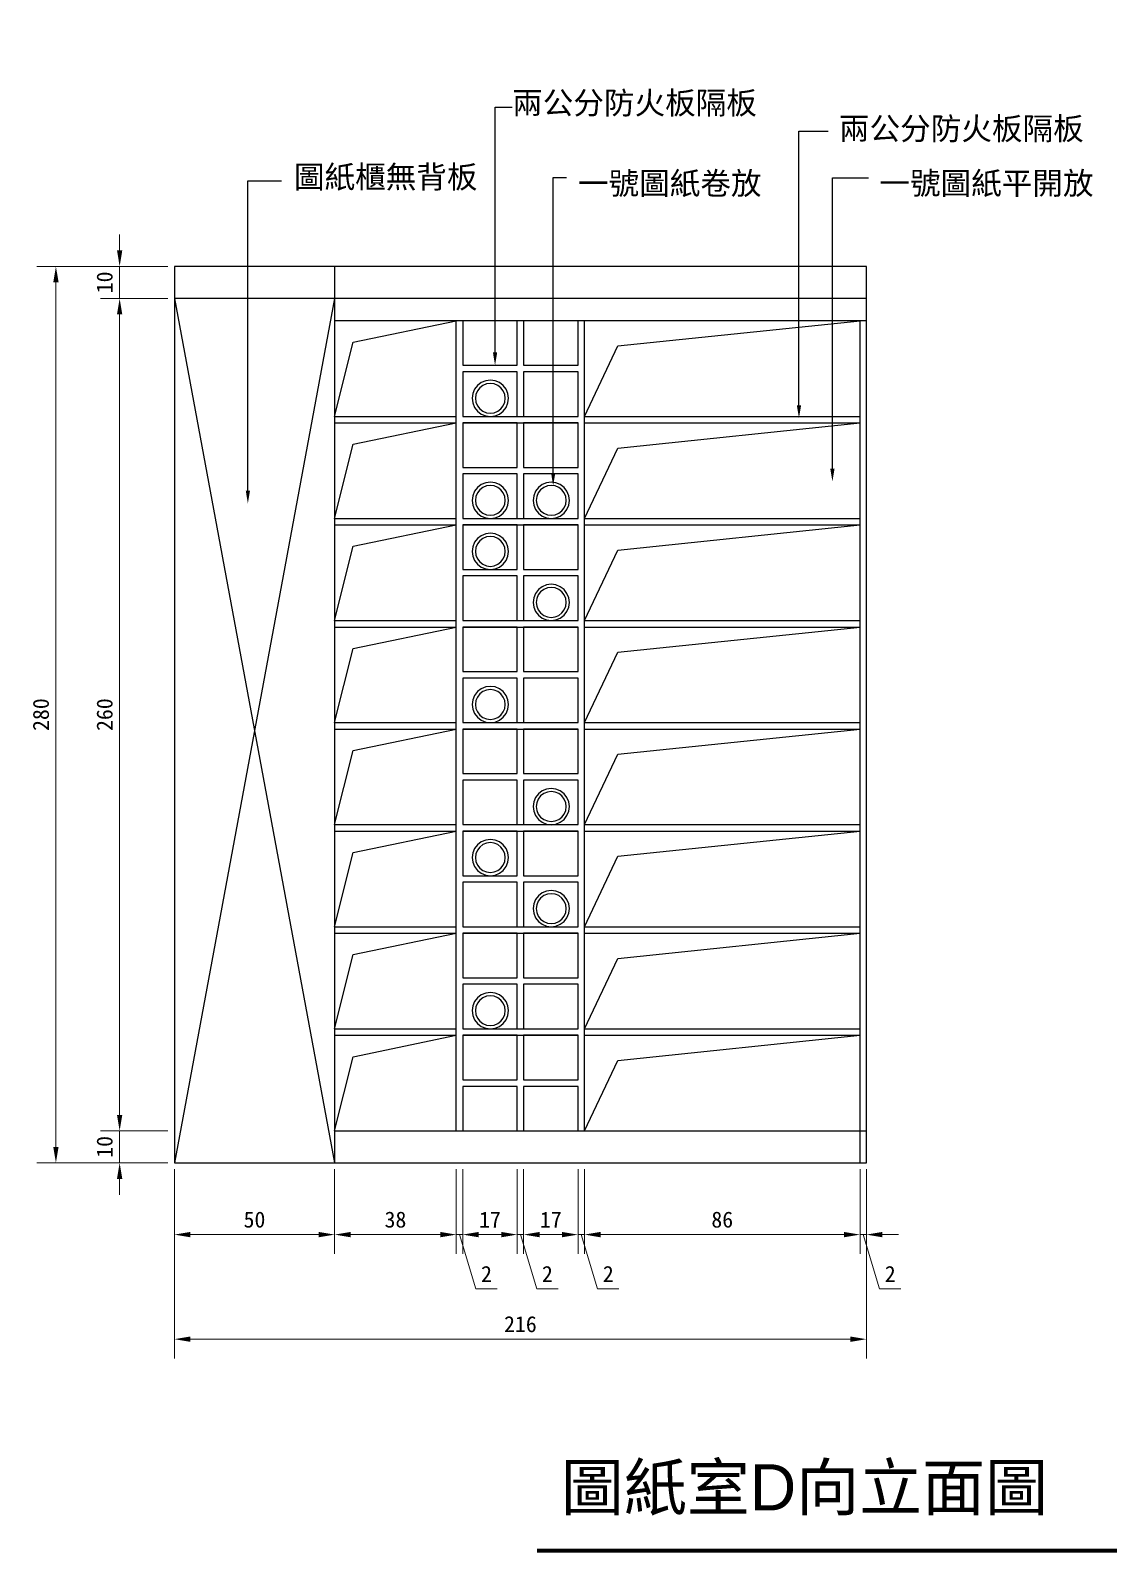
# Model space of a CAD drawing. Header units: centimetres. Extents: x 1966 to 8787, y 7398 to 12383.
# Drawn here: x 5749.2 to 6086.3, y 7496 to 7971.4 of the extents above; entities that cross this region are included whole.
import ezdxf
from ezdxf import colors
from ezdxf.entities.mleader import LeaderData, LeaderLine
from ezdxf.math import Vec2, Vec3

# ---------------------------------------------------------------- set-up
doc = ezdxf.new("R2010")
doc.units = ezdxf.units.CM
doc.header["$PDMODE"] = 35
doc.layers.add('8', color=8, linetype='Continuous')
doc.styles.get("Standard").update_dxf_attribs({"font": 'arial.ttf', "height": 10})
doc.styles.add('文2.5', font='kaiu.ttf', dxfattribs={"height": 2.5})
doc.styles.add('文3.5', font='', dxfattribs={"height": 3.5})
doc.styles.get('文3.5').set_extended_font_data('PMingLiU')
doc.dimstyles.new('DIM2.5', dxfattribs={"dimtxt": 2.5, "dimasz": 2.5, "dimexe": 3, "dimexo": 1, "dimgap": 1, "dimtad": 1, "dimdec": 1, "dimdsep": 46, "dimtxsty": '文2.5', "dimcen": 0, "dimadec": 0, "dimazin": 0, "dimtfac": 1, "dimtdec": 1, "dimtmove": 0, "dimatfit": 3, "dimfxl": 1, "dimlwd": 15, "dimlwe": 15, "dimarcsym": 0})

# ---------------------------------------------------------------- blocks, each defined once
blk = doc.blocks.new('*U265')
blk.add_lwpolyline([(-8.5, -6.95), (8.5, -6.95), (8.5, 6.95), (-8.5, 6.95)], close=True)
blk = doc.blocks.new('*U266')
at = {"color": 0, "linetype": 'ByBlock', "lineweight": -2, "transparency": 16777216}
for p in [(0, 239.1), (19, 239.1), (0, 223.16), (19, 223.16), (0, 207.22), (19, 207.22), (0, 191.28), (19, 191.28), (0, 175.34), (19, 175.34), (0, 159.4), (19, 159.4), (0, 143.46), (19, 143.46), (0, 127.52), (19, 127.52), (0, 111.58), (19, 111.58), (0, 95.64), (19, 95.64), (0, 79.7), (19, 79.7), (0, 63.76), (19, 63.76), (0, 47.82), (19, 47.82), (0, 31.88), (19, 31.88), (0, 15.94), (19, 15.94), (0, 0), (19, 0)]:
    blk.add_blockref('*U265', p, dxfattribs=at)
blk = doc.blocks.new('*D267')
at = {"color": 0, "linetype": 'Continuous', "lineweight": 15, "transparency": 16777216}
for p, q in [((5794.12, 7615.73), (5794.12, 7589.33)), ((5844.12, 7615.73), (5844.12, 7589.33)), ((5799.12, 7595.33), (5839.12, 7595.33))]:
    blk.add_line(p, q, dxfattribs=at)
at = {"color": 0, "transparency": 16777216}
for points in [[(5799.12, 7596.16), (5799.12, 7594.49), (5794.12, 7595.33)], [(5839.12, 7596.16), (5839.12, 7594.49), (5844.12, 7595.33)]]:
    blk.add_solid(points, dxfattribs=at)
at = {"layer": 'DEFPOINTS', "color": 0, "transparency": 16777216}
for p in [(5794.12, 7617.73), (5844.12, 7617.73), (5844.12, 7595.33)]:
    blk.add_point(p, dxfattribs=at)
at = {"color": 0, "transparency": 16777216, "insert": (5819.12, 7599.99), "char_height": 5, "attachment_point": 5, "style": '文2.5'}
blk.add_mtext('50', dxfattribs=at)
blk = doc.blocks.new('*D268')
at = {"color": 0, "linetype": 'Continuous', "lineweight": 15, "transparency": 16777216}
for p, q in [((5844.12, 7615.73), (5844.12, 7589.33)), ((5882.12, 7615.73), (5882.12, 7589.33)), ((5849.12, 7595.33), (5877.12, 7595.33))]:
    blk.add_line(p, q, dxfattribs=at)
at = {"color": 0, "transparency": 16777216}
for points in [[(5849.12, 7596.16), (5849.12, 7594.49), (5844.12, 7595.33)], [(5877.12, 7596.16), (5877.12, 7594.49), (5882.12, 7595.33)]]:
    blk.add_solid(points, dxfattribs=at)
at = {"layer": 'DEFPOINTS', "color": 0, "transparency": 16777216}
for p in [(5844.12, 7617.73), (5882.12, 7617.73), (5882.12, 7595.33)]:
    blk.add_point(p, dxfattribs=at)
at = {"color": 0, "transparency": 16777216, "insert": (5863.12, 7599.99), "char_height": 5, "attachment_point": 5, "style": '文2.5'}
blk.add_mtext('38', dxfattribs=at)
blk = doc.blocks.new('*D269')
at = {"color": 0, "linetype": 'Continuous', "lineweight": 15, "transparency": 16777216}
for p, q in [((5882.12, 7615.73), (5882.12, 7589.33)), ((5884.12, 7615.73), (5884.12, 7589.33)), ((5877.12, 7595.33), (5872.12, 7595.33)), ((5882.12, 7595.33), (5884.12, 7595.33)), ((5882.12, 7595.33), (5884.12, 7595.33)), ((5883.12, 7595.33), (5888.2, 7578.41)), ((5889.12, 7595.33), (5894.12, 7595.33)), ((5888.2, 7578.41), (5894.88, 7578.41))]:
    blk.add_line(p, q, dxfattribs=at)
at = {"color": 0, "transparency": 16777216}
for points in [[(5877.12, 7596.16), (5877.12, 7594.49), (5882.12, 7595.33)], [(5889.12, 7596.16), (5889.12, 7594.49), (5884.12, 7595.33)]]:
    blk.add_solid(points, dxfattribs=at)
at = {"layer": 'DEFPOINTS', "color": 0, "transparency": 16777216}
for p in [(5882.12, 7617.73), (5884.12, 7617.73), (5884.12, 7595.33)]:
    blk.add_point(p, dxfattribs=at)
at = {"color": 0, "transparency": 16777216, "insert": (5891.54, 7583.05), "char_height": 5, "attachment_point": 5, "style": '文2.5'}
blk.add_mtext('2', dxfattribs=at)
blk = doc.blocks.new('*D270')
at = {"color": 0, "linetype": 'Continuous', "lineweight": 15, "transparency": 16777216}
for p, q in [((5884.12, 7615.73), (5884.12, 7589.33)), ((5901.12, 7615.73), (5901.12, 7589.33)), ((5889.12, 7595.33), (5896.12, 7595.33))]:
    blk.add_line(p, q, dxfattribs=at)
at = {"color": 0, "transparency": 16777216}
for points in [[(5889.12, 7596.16), (5889.12, 7594.49), (5884.12, 7595.33)], [(5896.12, 7596.16), (5896.12, 7594.49), (5901.12, 7595.33)]]:
    blk.add_solid(points, dxfattribs=at)
at = {"layer": 'DEFPOINTS', "color": 0, "transparency": 16777216}
for p in [(5884.12, 7617.73), (5901.12, 7617.73), (5901.12, 7595.33)]:
    blk.add_point(p, dxfattribs=at)
at = {"color": 0, "transparency": 16777216, "insert": (5892.62, 7599.99), "char_height": 5, "attachment_point": 5, "style": '文2.5'}
blk.add_mtext('17', dxfattribs=at)
blk = doc.blocks.new('*D271')
at = {"color": 0, "linetype": 'Continuous', "lineweight": 15, "transparency": 16777216}
for p, q in [((5901.12, 7615.73), (5901.12, 7589.33)), ((5903.12, 7615.73), (5903.12, 7589.33)), ((5896.12, 7595.33), (5891.12, 7595.33)), ((5901.12, 7595.33), (5903.12, 7595.33)), ((5901.12, 7595.33), (5903.12, 7595.33)), ((5902.12, 7595.33), (5907.2, 7578.41)), ((5908.12, 7595.33), (5913.12, 7595.33)), ((5907.2, 7578.41), (5913.88, 7578.41))]:
    blk.add_line(p, q, dxfattribs=at)
at = {"color": 0, "transparency": 16777216}
for points in [[(5896.12, 7596.16), (5896.12, 7594.49), (5901.12, 7595.33)], [(5908.12, 7596.16), (5908.12, 7594.49), (5903.12, 7595.33)]]:
    blk.add_solid(points, dxfattribs=at)
at = {"layer": 'DEFPOINTS', "color": 0, "transparency": 16777216}
for p in [(5901.12, 7617.73), (5903.12, 7617.73), (5903.12, 7595.33)]:
    blk.add_point(p, dxfattribs=at)
at = {"color": 0, "transparency": 16777216, "insert": (5910.54, 7583.05), "char_height": 5, "attachment_point": 5, "style": '文2.5'}
blk.add_mtext('2', dxfattribs=at)
blk = doc.blocks.new('*D272')
at = {"color": 0, "linetype": 'Continuous', "lineweight": 15, "transparency": 16777216}
for p, q in [((5903.12, 7615.73), (5903.12, 7589.33)), ((5920.12, 7615.73), (5920.12, 7589.33)), ((5908.12, 7595.33), (5915.12, 7595.33))]:
    blk.add_line(p, q, dxfattribs=at)
at = {"color": 0, "transparency": 16777216}
for points in [[(5908.12, 7596.16), (5908.12, 7594.49), (5903.12, 7595.33)], [(5915.12, 7596.16), (5915.12, 7594.49), (5920.12, 7595.33)]]:
    blk.add_solid(points, dxfattribs=at)
at = {"layer": 'DEFPOINTS', "color": 0, "transparency": 16777216}
for p in [(5903.12, 7617.73), (5920.12, 7617.73), (5920.12, 7595.33)]:
    blk.add_point(p, dxfattribs=at)
at = {"color": 0, "transparency": 16777216, "insert": (5911.62, 7599.99), "char_height": 5, "attachment_point": 5, "style": '文2.5'}
blk.add_mtext('17', dxfattribs=at)
blk = doc.blocks.new('*D273')
at = {"color": 0, "linetype": 'Continuous', "lineweight": 15, "transparency": 16777216}
for p, q in [((5920.12, 7615.73), (5920.12, 7589.33)), ((5922.12, 7615.73), (5922.12, 7589.33)), ((5915.12, 7595.33), (5910.12, 7595.33)), ((5920.12, 7595.33), (5922.12, 7595.33)), ((5920.12, 7595.33), (5922.12, 7595.33)), ((5921.12, 7595.33), (5926.2, 7578.41)), ((5927.12, 7595.33), (5932.12, 7595.33)), ((5926.2, 7578.41), (5932.88, 7578.41))]:
    blk.add_line(p, q, dxfattribs=at)
at = {"color": 0, "transparency": 16777216}
for points in [[(5915.12, 7596.16), (5915.12, 7594.49), (5920.12, 7595.33)], [(5927.12, 7596.16), (5927.12, 7594.49), (5922.12, 7595.33)]]:
    blk.add_solid(points, dxfattribs=at)
at = {"layer": 'DEFPOINTS', "color": 0, "transparency": 16777216}
for p in [(5920.12, 7617.73), (5922.12, 7617.73), (5922.12, 7595.33)]:
    blk.add_point(p, dxfattribs=at)
at = {"color": 0, "transparency": 16777216, "insert": (5929.54, 7583.05), "char_height": 5, "attachment_point": 5, "style": '文2.5'}
blk.add_mtext('2', dxfattribs=at)
blk = doc.blocks.new('*D274')
at = {"color": 0, "linetype": 'Continuous', "lineweight": 15, "transparency": 16777216}
for p, q in [((5922.12, 7615.73), (5922.12, 7589.33)), ((6008.12, 7615.73), (6008.12, 7589.33)), ((5927.12, 7595.33), (6003.12, 7595.33))]:
    blk.add_line(p, q, dxfattribs=at)
at = {"color": 0, "transparency": 16777216}
for points in [[(5927.12, 7596.16), (5927.12, 7594.49), (5922.12, 7595.33)], [(6003.12, 7596.16), (6003.12, 7594.49), (6008.12, 7595.33)]]:
    blk.add_solid(points, dxfattribs=at)
at = {"layer": 'DEFPOINTS', "color": 0, "transparency": 16777216}
for p in [(5922.12, 7617.73), (6008.12, 7617.73), (6008.12, 7595.33)]:
    blk.add_point(p, dxfattribs=at)
at = {"color": 0, "transparency": 16777216, "insert": (5965.12, 7599.99), "char_height": 5, "attachment_point": 5, "style": '文2.5'}
blk.add_mtext('86', dxfattribs=at)
blk = doc.blocks.new('*D275')
at = {"color": 0, "linetype": 'Continuous', "lineweight": 15, "transparency": 16777216}
for p, q in [((6008.12, 7615.73), (6008.12, 7589.33)), ((6010.12, 7615.73), (6010.12, 7589.33)), ((6003.12, 7595.33), (5998.12, 7595.33)), ((6008.12, 7595.33), (6010.12, 7595.33)), ((6008.12, 7595.33), (6010.12, 7595.33)), ((6009.12, 7595.33), (6014.2, 7578.41)), ((6015.12, 7595.33), (6020.12, 7595.33)), ((6014.2, 7578.41), (6020.88, 7578.41))]:
    blk.add_line(p, q, dxfattribs=at)
at = {"color": 0, "transparency": 16777216}
for points in [[(6003.12, 7596.16), (6003.12, 7594.49), (6008.12, 7595.33)], [(6015.12, 7596.16), (6015.12, 7594.49), (6010.12, 7595.33)]]:
    blk.add_solid(points, dxfattribs=at)
at = {"layer": 'DEFPOINTS', "color": 0, "transparency": 16777216}
for p in [(6008.12, 7617.73), (6010.12, 7617.73), (6010.12, 7595.33)]:
    blk.add_point(p, dxfattribs=at)
at = {"color": 0, "transparency": 16777216, "insert": (6017.54, 7583.05), "char_height": 5, "attachment_point": 5, "style": '文2.5'}
blk.add_mtext('2', dxfattribs=at)
blk = doc.blocks.new('*D276')
at = {"color": 0, "linetype": 'Continuous', "lineweight": 15, "transparency": 16777216}
for p, q in [((5794.12, 7615.73), (5794.12, 7556.67)), ((6010.12, 7615.73), (6010.12, 7556.67)), ((5799.12, 7562.67), (6005.12, 7562.67))]:
    blk.add_line(p, q, dxfattribs=at)
at = {"color": 0, "transparency": 16777216}
for points in [[(5799.12, 7563.5), (5799.12, 7561.83), (5794.12, 7562.67)], [(6005.12, 7563.5), (6005.12, 7561.83), (6010.12, 7562.67)]]:
    blk.add_solid(points, dxfattribs=at)
at = {"layer": 'DEFPOINTS', "color": 0, "transparency": 16777216}
for p in [(5794.12, 7617.73), (6010.12, 7617.73), (6010.12, 7562.67)]:
    blk.add_point(p, dxfattribs=at)
at = {"color": 0, "transparency": 16777216, "insert": (5902.12, 7567.33), "char_height": 5, "attachment_point": 5, "style": '文2.5'}
blk.add_mtext('216', dxfattribs=at)
blk = doc.blocks.new('*D277')
at = {"color": 0, "linetype": 'Continuous', "lineweight": 15, "transparency": 16777216}
for p, q in [((5777.04, 7632.73), (5777.04, 7637.73)), ((5792.12, 7627.73), (5771.04, 7627.73)), ((5777.04, 7617.73), (5777.04, 7627.73)), ((5792.12, 7617.73), (5771.04, 7617.73)), ((5777.04, 7612.73), (5777.04, 7607.73))]:
    blk.add_line(p, q, dxfattribs=at)
at = {"color": 0, "transparency": 16777216}
for points in [[(5776.21, 7632.73), (5777.87, 7632.73), (5777.04, 7627.73)], [(5776.21, 7612.73), (5777.87, 7612.73), (5777.04, 7617.73)]]:
    blk.add_solid(points, dxfattribs=at)
at = {"layer": 'DEFPOINTS', "color": 0, "transparency": 16777216}
for p in [(5777.04, 7627.73), (5794.12, 7627.73), (5794.12, 7617.73)]:
    blk.add_point(p, dxfattribs=at)
at = {"color": 0, "transparency": 16777216, "insert": (5772.37, 7622.73), "char_height": 5, "attachment_point": 5, "rotation": 90, "style": '文2.5'}
blk.add_mtext('10', dxfattribs=at)
blk = doc.blocks.new('*D278')
at = {"color": 0, "linetype": 'Continuous', "lineweight": 15, "transparency": 16777216}
for p, q in [((5792.12, 7887.73), (5771.04, 7887.73)), ((5777.04, 7632.73), (5777.04, 7882.73)), ((5792.12, 7627.73), (5771.04, 7627.73))]:
    blk.add_line(p, q, dxfattribs=at)
at = {"color": 0, "transparency": 16777216}
for points in [[(5776.21, 7882.73), (5777.87, 7882.73), (5777.04, 7887.73)], [(5776.21, 7632.73), (5777.87, 7632.73), (5777.04, 7627.73)]]:
    blk.add_solid(points, dxfattribs=at)
at = {"layer": 'DEFPOINTS', "color": 0, "transparency": 16777216}
for p in [(5777.04, 7887.73), (5794.12, 7887.73), (5794.12, 7627.73)]:
    blk.add_point(p, dxfattribs=at)
at = {"color": 0, "transparency": 16777216, "insert": (5772.37, 7757.73), "char_height": 5, "attachment_point": 5, "rotation": 90, "style": '文2.5'}
blk.add_mtext('260', dxfattribs=at)
blk = doc.blocks.new('*D279')
at = {"color": 0, "linetype": 'Continuous', "lineweight": 15, "transparency": 16777216}
for p, q in [((5777.04, 7902.73), (5777.04, 7907.73)), ((5792.12, 7897.73), (5771.04, 7897.73)), ((5777.04, 7887.73), (5777.04, 7897.73)), ((5792.12, 7887.73), (5771.04, 7887.73)), ((5777.04, 7882.73), (5777.04, 7877.73))]:
    blk.add_line(p, q, dxfattribs=at)
at = {"color": 0, "transparency": 16777216}
for points in [[(5776.21, 7902.73), (5777.87, 7902.73), (5777.04, 7897.73)], [(5776.21, 7882.73), (5777.87, 7882.73), (5777.04, 7887.73)]]:
    blk.add_solid(points, dxfattribs=at)
at = {"layer": 'DEFPOINTS', "color": 0, "transparency": 16777216}
for p in [(5777.04, 7897.73), (5794.12, 7897.73), (5794.12, 7887.73)]:
    blk.add_point(p, dxfattribs=at)
at = {"color": 0, "transparency": 16777216, "insert": (5772.37, 7892.73), "char_height": 5, "attachment_point": 5, "rotation": 90, "style": '文2.5'}
blk.add_mtext('10', dxfattribs=at)
blk = doc.blocks.new('*D280')
at = {"color": 0, "linetype": 'Continuous', "lineweight": 15, "transparency": 16777216}
for p, q in [((5792.12, 7897.73), (5751.15, 7897.73)), ((5757.15, 7622.73), (5757.15, 7892.73)), ((5792.12, 7617.73), (5751.15, 7617.73))]:
    blk.add_line(p, q, dxfattribs=at)
at = {"color": 0, "transparency": 16777216}
for points in [[(5756.32, 7892.73), (5757.99, 7892.73), (5757.15, 7897.73)], [(5756.32, 7622.73), (5757.99, 7622.73), (5757.15, 7617.73)]]:
    blk.add_solid(points, dxfattribs=at)
at = {"layer": 'DEFPOINTS', "color": 0, "transparency": 16777216}
for p in [(5757.15, 7897.73), (5794.12, 7897.73), (5794.12, 7617.73)]:
    blk.add_point(p, dxfattribs=at)
at = {"color": 0, "transparency": 16777216, "insert": (5752.49, 7757.73), "char_height": 5, "attachment_point": 5, "rotation": 90, "style": '文2.5'}
blk.add_mtext('280', dxfattribs=at)

msp = doc.modelspace()

# ---------------------------------------------------------------- linework, layer by layer
for p, q in [((5894.21, 7947.41), (5899.54, 7947.41)), ((5989.06, 7939.94), (5998.15, 7939.94)), ((5912.35, 7925.47), (5916.54, 7925.47)), ((5999.5, 7925.43), (6010.77, 7925.43)), ((5817.06, 7924.45), (5827.56, 7924.45)), ((6010.12, 7897.73), (5794.12, 7897.73)), ((5794.12, 7897.73), (5794.12, 7617.73)), ((5844.12, 7897.73), (5844.12, 7617.73)), ((6010.12, 7617.73), (6010.12, 7897.73)), ((6010.12, 7887.73), (5794.12, 7887.73)), ((5844.12, 7887.73), (5794.12, 7617.73)), ((5794.12, 7887.73), (5844.12, 7617.73)), ((6010.12, 7880.73), (5844.12, 7880.73)), ((5849.95, 7874.06), (5882.12, 7880.73)), ((5882.12, 7627.73), (5882.12, 7880.73)), ((5922.12, 7627.73), (5922.12, 7880.73)), ((5932.51, 7872.88), (6008.12, 7880.73)), ((6008.12, 7617.73), (6008.12, 7880.73)), ((5844.12, 7850.89), (5849.95, 7874.06)), ((5922.12, 7850.89), (5932.51, 7872.88)), ((5887.84, 7859.35), (5887.27, 7857.99)), ((5888.74, 7860.53), (5887.84, 7859.35)), ((5888.7, 7858.85), (5888.24, 7857.73)), ((5889.44, 7859.82), (5888.7, 7858.85)), ((5889.91, 7861.43), (5888.74, 7860.53)), ((5890.41, 7860.56), (5889.44, 7859.82)), ((5891.28, 7861.99), (5889.91, 7861.43)), ((5891.53, 7861.03), (5890.41, 7860.56)), ((5892.74, 7862.19), (5891.28, 7861.99)), ((5892.74, 7861.19), (5891.53, 7861.03)), ((5894.21, 7861.99), (5892.74, 7862.19)), ((5893.95, 7861.03), (5892.74, 7861.19)), ((5895.07, 7860.56), (5893.95, 7861.03)), ((5895.57, 7861.43), (5894.21, 7861.99)), ((5896.04, 7859.82), (5895.07, 7860.56)), ((5896.75, 7860.53), (5895.57, 7861.43)), ((5896.78, 7858.85), (5896.04, 7859.82)), ((5897.65, 7859.35), (5896.75, 7860.53)), ((5897.25, 7857.73), (5896.78, 7858.85)), ((5898.21, 7857.99), (5897.65, 7859.35)), ((5887.27, 7857.99), (5887.08, 7856.52)), ((5887.08, 7856.52), (5887.27, 7855.06)), ((5887.27, 7855.06), (5887.84, 7853.69)), ((5887.84, 7853.69), (5888.74, 7852.52)), ((5888.24, 7857.73), (5888.08, 7856.52)), ((5888.08, 7856.52), (5888.24, 7855.31)), ((5888.24, 7855.31), (5888.7, 7854.19)), ((5888.7, 7854.19), (5889.44, 7853.22)), ((5896.04, 7853.22), (5896.78, 7854.19)), ((5896.75, 7852.52), (5897.65, 7853.69)), ((5896.78, 7854.19), (5897.25, 7855.31)), ((5897.41, 7856.52), (5897.25, 7857.73)), ((5897.25, 7855.31), (5897.41, 7856.52)), ((5897.65, 7853.69), (5898.21, 7855.06)), ((5898.41, 7856.52), (5898.21, 7857.99)), ((5898.21, 7855.06), (5898.41, 7856.52)), ((5844.12, 7850.89), (5882.12, 7850.89)), ((5844.12, 7848.85), (5882.12, 7848.85)), ((5849.95, 7842.18), (5882.12, 7848.85)), ((5884.12, 7850.89), (5920.12, 7850.89)), ((5884.12, 7848.85), (5920.12, 7848.85)), ((5888.74, 7852.52), (5889.91, 7851.62)), ((5889.44, 7853.22), (5890.41, 7852.48)), ((5889.91, 7851.62), (5891.28, 7851.05)), ((5890.41, 7852.48), (5891.53, 7852.02)), ((5891.28, 7851.05), (5892.74, 7850.86)), ((5891.53, 7852.02), (5892.74, 7851.86)), ((5892.74, 7851.86), (5893.95, 7852.02)), ((5892.74, 7850.86), (5894.21, 7851.05)), ((5893.95, 7852.02), (5895.07, 7852.48)), ((5894.21, 7851.05), (5895.57, 7851.62)), ((5895.07, 7852.48), (5896.04, 7853.22)), ((5895.57, 7851.62), (5896.75, 7852.52)), ((5922.12, 7850.89), (6008.12, 7850.89)), ((5922.12, 7848.85), (6008.12, 7848.85)), ((5932.51, 7841), (6008.12, 7848.85)), ((5844.12, 7819.01), (5849.95, 7842.18)), ((5922.12, 7819.01), (5932.51, 7841)), ((5891.28, 7830.12), (5889.91, 7829.55)), ((5892.74, 7830.31), (5891.28, 7830.12)), ((5894.21, 7830.12), (5892.74, 7830.31)), ((5895.57, 7829.55), (5894.21, 7830.12)), ((5910.28, 7830.12), (5908.91, 7829.55)), ((5911.74, 7830.31), (5910.28, 7830.12)), ((5913.21, 7830.12), (5911.74, 7830.31)), ((5914.57, 7829.55), (5913.21, 7830.12)), ((5887.27, 7826.11), (5887.08, 7824.65)), ((5887.84, 7827.48), (5887.27, 7826.11)), ((5888.74, 7828.65), (5887.84, 7827.48)), ((5888.24, 7825.85), (5888.08, 7824.65)), ((5888.7, 7826.98), (5888.24, 7825.85)), ((5889.44, 7827.95), (5888.7, 7826.98)), ((5889.91, 7829.55), (5888.74, 7828.65)), ((5890.41, 7828.69), (5889.44, 7827.95)), ((5891.53, 7829.15), (5890.41, 7828.69)), ((5892.74, 7829.31), (5891.53, 7829.15)), ((5893.95, 7829.15), (5892.74, 7829.31)), ((5895.07, 7828.69), (5893.95, 7829.15)), ((5896.04, 7827.95), (5895.07, 7828.69)), ((5896.75, 7828.65), (5895.57, 7829.55)), ((5896.78, 7826.98), (5896.04, 7827.95)), ((5897.65, 7827.48), (5896.75, 7828.65)), ((5897.25, 7825.85), (5896.78, 7826.98)), ((5897.41, 7824.65), (5897.25, 7825.85)), ((5898.21, 7826.11), (5897.65, 7827.48)), ((5898.41, 7824.65), (5898.21, 7826.11)), ((5906.27, 7826.11), (5906.08, 7824.65)), ((5906.84, 7827.48), (5906.27, 7826.11)), ((5907.74, 7828.65), (5906.84, 7827.48)), ((5907.24, 7825.85), (5907.08, 7824.65)), ((5907.7, 7826.98), (5907.24, 7825.85)), ((5908.44, 7827.95), (5907.7, 7826.98)), ((5908.91, 7829.55), (5907.74, 7828.65)), ((5909.41, 7828.69), (5908.44, 7827.95)), ((5910.53, 7829.15), (5909.41, 7828.69)), ((5911.74, 7829.31), (5910.53, 7829.15)), ((5912.95, 7829.15), (5911.74, 7829.31)), ((5914.07, 7828.69), (5912.95, 7829.15)), ((5915.04, 7827.95), (5914.07, 7828.69)), ((5915.75, 7828.65), (5914.57, 7829.55)), ((5915.78, 7826.98), (5915.04, 7827.95)), ((5916.65, 7827.48), (5915.75, 7828.65)), ((5916.25, 7825.85), (5915.78, 7826.98)), ((5916.41, 7824.65), (5916.25, 7825.85)), ((5917.21, 7826.11), (5916.65, 7827.48)), ((5917.41, 7824.65), (5917.21, 7826.11)), ((5887.08, 7824.65), (5887.27, 7823.18)), ((5887.27, 7823.18), (5887.84, 7821.81)), ((5887.84, 7821.81), (5888.74, 7820.64)), ((5888.08, 7824.65), (5888.24, 7823.44)), ((5888.24, 7823.44), (5888.7, 7822.31)), ((5888.7, 7822.31), (5889.44, 7821.35)), ((5888.74, 7820.64), (5889.91, 7819.74)), ((5889.44, 7821.35), (5890.41, 7820.61)), ((5890.41, 7820.61), (5891.53, 7820.14)), ((5891.53, 7820.14), (5892.74, 7819.98)), ((5892.74, 7819.98), (5893.95, 7820.14)), ((5893.95, 7820.14), (5895.07, 7820.61)), ((5895.07, 7820.61), (5896.04, 7821.35)), ((5895.57, 7819.74), (5896.75, 7820.64)), ((5896.04, 7821.35), (5896.78, 7822.31)), ((5896.75, 7820.64), (5897.65, 7821.81)), ((5896.78, 7822.31), (5897.25, 7823.44)), ((5897.25, 7823.44), (5897.41, 7824.65)), ((5897.65, 7821.81), (5898.21, 7823.18)), ((5898.21, 7823.18), (5898.41, 7824.65)), ((5906.08, 7824.65), (5906.27, 7823.18)), ((5906.27, 7823.18), (5906.84, 7821.81)), ((5906.84, 7821.81), (5907.74, 7820.64)), ((5907.08, 7824.65), (5907.24, 7823.44)), ((5907.24, 7823.44), (5907.7, 7822.31)), ((5907.7, 7822.31), (5908.44, 7821.35)), ((5907.74, 7820.64), (5908.91, 7819.74)), ((5908.44, 7821.35), (5909.41, 7820.61)), ((5909.41, 7820.61), (5910.53, 7820.14)), ((5910.53, 7820.14), (5911.74, 7819.98)), ((5911.74, 7819.98), (5912.95, 7820.14)), ((5912.95, 7820.14), (5914.07, 7820.61)), ((5914.07, 7820.61), (5915.04, 7821.35)), ((5914.57, 7819.74), (5915.75, 7820.64)), ((5915.04, 7821.35), (5915.78, 7822.31)), ((5915.75, 7820.64), (5916.65, 7821.81)), ((5915.78, 7822.31), (5916.25, 7823.44)), ((5916.25, 7823.44), (5916.41, 7824.65)), ((5916.65, 7821.81), (5917.21, 7823.18)), ((5917.21, 7823.18), (5917.41, 7824.65)), ((5844.12, 7819.01), (5882.12, 7819.01)), ((5844.12, 7816.97), (5882.12, 7816.97)), ((5849.95, 7810.3), (5882.12, 7816.97)), ((5884.12, 7819.01), (5920.12, 7819.01)), ((5884.12, 7816.97), (5920.12, 7816.97)), ((5889.91, 7819.74), (5891.28, 7819.17)), ((5891.28, 7819.17), (5892.74, 7818.98)), ((5892.74, 7818.98), (5894.21, 7819.17)), ((5894.21, 7819.17), (5895.57, 7819.74)), ((5908.91, 7819.74), (5910.28, 7819.17)), ((5910.28, 7819.17), (5911.74, 7818.98)), ((5911.74, 7818.98), (5913.21, 7819.17)), ((5913.21, 7819.17), (5914.57, 7819.74)), ((5922.12, 7819.01), (6008.12, 7819.01)), ((5922.12, 7816.97), (6008.12, 7816.97)), ((5932.51, 7809.12), (6008.12, 7816.97)), ((5887.84, 7811.54), (5887.27, 7810.18)), ((5888.74, 7812.71), (5887.84, 7811.54)), ((5888.7, 7811.04), (5888.24, 7809.92)), ((5889.44, 7812.01), (5888.7, 7811.04)), ((5889.91, 7813.62), (5888.74, 7812.71)), ((5890.41, 7812.75), (5889.44, 7812.01)), ((5891.28, 7814.18), (5889.91, 7813.62)), ((5891.53, 7813.22), (5890.41, 7812.75)), ((5892.74, 7814.37), (5891.28, 7814.18)), ((5892.74, 7813.37), (5891.53, 7813.22)), ((5894.21, 7814.18), (5892.74, 7814.37)), ((5893.95, 7813.22), (5892.74, 7813.37)), ((5895.07, 7812.75), (5893.95, 7813.22)), ((5895.57, 7813.62), (5894.21, 7814.18)), ((5896.04, 7812.01), (5895.07, 7812.75)), ((5896.75, 7812.71), (5895.57, 7813.62)), ((5896.78, 7811.04), (5896.04, 7812.01)), ((5897.65, 7811.54), (5896.75, 7812.71)), ((5897.25, 7809.92), (5896.78, 7811.04)), ((5898.21, 7810.18), (5897.65, 7811.54)), ((5844.12, 7787.13), (5849.95, 7810.3)), ((5887.27, 7810.18), (5887.08, 7808.71)), ((5887.08, 7808.71), (5887.27, 7807.24)), ((5887.27, 7807.24), (5887.84, 7805.88)), ((5887.84, 7805.88), (5888.74, 7804.7)), ((5888.24, 7809.92), (5888.08, 7808.71)), ((5888.08, 7808.71), (5888.24, 7807.5)), ((5888.24, 7807.5), (5888.7, 7806.38)), ((5888.7, 7806.38), (5889.44, 7805.41)), ((5896.04, 7805.41), (5896.78, 7806.38)), ((5896.75, 7804.7), (5897.65, 7805.88)), ((5896.78, 7806.38), (5897.25, 7807.5)), ((5897.41, 7808.71), (5897.25, 7809.92)), ((5897.25, 7807.5), (5897.41, 7808.71)), ((5897.65, 7805.88), (5898.21, 7807.24)), ((5898.41, 7808.71), (5898.21, 7810.18)), ((5898.21, 7807.24), (5898.41, 7808.71)), ((5922.12, 7787.13), (5932.51, 7809.12)), ((5888.74, 7804.7), (5889.91, 7803.8)), ((5889.44, 7805.41), (5890.41, 7804.67)), ((5889.91, 7803.8), (5891.28, 7803.24)), ((5890.41, 7804.67), (5891.53, 7804.2)), ((5891.28, 7803.24), (5892.74, 7803.04)), ((5891.53, 7804.2), (5892.74, 7804.04)), ((5892.74, 7804.04), (5893.95, 7804.2)), ((5892.74, 7803.04), (5894.21, 7803.24)), ((5893.95, 7804.2), (5895.07, 7804.67)), ((5894.21, 7803.24), (5895.57, 7803.8)), ((5895.07, 7804.67), (5896.04, 7805.41)), ((5895.57, 7803.8), (5896.75, 7804.7)), ((5907.74, 7796.78), (5906.84, 7795.6)), ((5908.91, 7797.68), (5907.74, 7796.78)), ((5909.41, 7796.81), (5908.44, 7796.07)), ((5910.28, 7798.24), (5908.91, 7797.68)), ((5910.53, 7797.28), (5909.41, 7796.81)), ((5911.74, 7798.44), (5910.28, 7798.24)), ((5911.74, 7797.44), (5910.53, 7797.28)), ((5913.21, 7798.24), (5911.74, 7798.44)), ((5912.95, 7797.28), (5911.74, 7797.44)), ((5914.07, 7796.81), (5912.95, 7797.28)), ((5914.57, 7797.68), (5913.21, 7798.24)), ((5915.04, 7796.07), (5914.07, 7796.81)), ((5915.75, 7796.78), (5914.57, 7797.68)), ((5916.65, 7795.6), (5915.75, 7796.78)), ((5906.27, 7794.24), (5906.08, 7792.77)), ((5906.08, 7792.77), (5906.27, 7791.31)), ((5906.84, 7795.6), (5906.27, 7794.24)), ((5907.24, 7793.98), (5907.08, 7792.77)), ((5907.08, 7792.77), (5907.24, 7791.56)), ((5907.7, 7795.1), (5907.24, 7793.98)), ((5908.44, 7796.07), (5907.7, 7795.1)), ((5915.78, 7795.1), (5915.04, 7796.07)), ((5916.25, 7793.98), (5915.78, 7795.1)), ((5916.41, 7792.77), (5916.25, 7793.98)), ((5916.25, 7791.56), (5916.41, 7792.77)), ((5917.21, 7794.24), (5916.65, 7795.6)), ((5917.41, 7792.77), (5917.21, 7794.24)), ((5917.21, 7791.31), (5917.41, 7792.77)), ((5844.12, 7787.13), (5882.12, 7787.13)), ((5884.12, 7787.13), (5920.12, 7787.13)), ((5906.27, 7791.31), (5906.84, 7789.94)), ((5906.84, 7789.94), (5907.74, 7788.77)), ((5907.24, 7791.56), (5907.7, 7790.44)), ((5907.7, 7790.44), (5908.44, 7789.47)), ((5907.74, 7788.77), (5908.91, 7787.87)), ((5908.44, 7789.47), (5909.41, 7788.73)), ((5908.91, 7787.87), (5910.28, 7787.3)), ((5909.41, 7788.73), (5910.53, 7788.27)), ((5910.28, 7787.3), (5911.74, 7787.11)), ((5910.53, 7788.27), (5911.74, 7788.11)), ((5911.74, 7788.11), (5912.95, 7788.27)), ((5911.74, 7787.11), (5913.21, 7787.3)), ((5912.95, 7788.27), (5914.07, 7788.73)), ((5913.21, 7787.3), (5914.57, 7787.87)), ((5914.07, 7788.73), (5915.04, 7789.47)), ((5914.57, 7787.87), (5915.75, 7788.77)), ((5915.04, 7789.47), (5915.78, 7790.44)), ((5915.75, 7788.77), (5916.65, 7789.94)), ((5915.78, 7790.44), (5916.25, 7791.56)), ((5916.65, 7789.94), (5917.21, 7791.31)), ((5922.12, 7787.13), (6008.12, 7787.13)), ((5844.12, 7785.09), (5882.12, 7785.09)), ((5849.95, 7778.42), (5882.12, 7785.09)), ((5884.12, 7785.09), (5920.12, 7785.09)), ((5922.12, 7785.09), (6008.12, 7785.09)), ((5932.51, 7777.24), (6008.12, 7785.09)), ((5844.12, 7755.25), (5849.95, 7778.42)), ((5922.12, 7755.25), (5932.51, 7777.24)), ((5887.84, 7763.73), (5887.27, 7762.36)), ((5888.74, 7764.9), (5887.84, 7763.73)), ((5888.7, 7763.23), (5888.24, 7762.1)), ((5889.44, 7764.2), (5888.7, 7763.23)), ((5889.91, 7765.8), (5888.74, 7764.9)), ((5890.41, 7764.94), (5889.44, 7764.2)), ((5891.28, 7766.37), (5889.91, 7765.8)), ((5891.53, 7765.4), (5890.41, 7764.94)), ((5892.74, 7766.56), (5891.28, 7766.37)), ((5892.74, 7765.56), (5891.53, 7765.4)), ((5894.21, 7766.37), (5892.74, 7766.56)), ((5893.95, 7765.4), (5892.74, 7765.56)), ((5895.07, 7764.94), (5893.95, 7765.4)), ((5895.57, 7765.8), (5894.21, 7766.37)), ((5896.04, 7764.2), (5895.07, 7764.94)), ((5896.75, 7764.9), (5895.57, 7765.8)), ((5896.78, 7763.23), (5896.04, 7764.2)), ((5897.65, 7763.73), (5896.75, 7764.9)), ((5897.25, 7762.1), (5896.78, 7763.23)), ((5898.21, 7762.36), (5897.65, 7763.73)), ((5887.27, 7762.36), (5887.08, 7760.9)), ((5887.08, 7760.9), (5887.27, 7759.43)), ((5887.27, 7759.43), (5887.84, 7758.06)), ((5888.24, 7762.1), (5888.08, 7760.9)), ((5888.08, 7760.9), (5888.24, 7759.69)), ((5888.24, 7759.69), (5888.7, 7758.56)), ((5888.7, 7758.56), (5889.44, 7757.6)), ((5896.04, 7757.6), (5896.78, 7758.56)), ((5896.78, 7758.56), (5897.25, 7759.69)), ((5897.41, 7760.9), (5897.25, 7762.1)), ((5897.25, 7759.69), (5897.41, 7760.9)), ((5897.65, 7758.06), (5898.21, 7759.43)), ((5898.41, 7760.9), (5898.21, 7762.36)), ((5898.21, 7759.43), (5898.41, 7760.9)), ((5844.12, 7755.25), (5882.12, 7755.25)), ((5884.12, 7755.25), (5920.12, 7755.25)), ((5887.84, 7758.06), (5888.74, 7756.89)), ((5888.74, 7756.89), (5889.91, 7755.99)), ((5889.44, 7757.6), (5890.41, 7756.86)), ((5889.91, 7755.99), (5891.28, 7755.42)), ((5890.41, 7756.86), (5891.53, 7756.39)), ((5891.28, 7755.42), (5892.74, 7755.23)), ((5891.53, 7756.39), (5892.74, 7756.23)), ((5892.74, 7756.23), (5893.95, 7756.39)), ((5892.74, 7755.23), (5894.21, 7755.42)), ((5893.95, 7756.39), (5895.07, 7756.86)), ((5894.21, 7755.42), (5895.57, 7755.99)), ((5895.07, 7756.86), (5896.04, 7757.6)), ((5895.57, 7755.99), (5896.75, 7756.89)), ((5896.75, 7756.89), (5897.65, 7758.06)), ((5922.12, 7755.25), (6008.12, 7755.25)), ((5844.12, 7753.21), (5882.12, 7753.21)), ((5849.95, 7746.54), (5882.12, 7753.21)), ((5884.12, 7753.21), (5920.12, 7753.21)), ((5922.12, 7753.21), (6008.12, 7753.21)), ((5932.51, 7745.36), (6008.12, 7753.21)), ((5844.12, 7723.37), (5849.95, 7746.54)), ((5922.12, 7723.37), (5932.51, 7745.36)), ((5911.74, 7734.69), (5910.28, 7734.49)), ((5913.21, 7734.49), (5911.74, 7734.69)), ((5906.27, 7730.49), (5906.08, 7729.02)), ((5906.84, 7731.85), (5906.27, 7730.49)), ((5907.74, 7733.03), (5906.84, 7731.85)), ((5907.24, 7730.23), (5907.08, 7729.02)), ((5907.7, 7731.35), (5907.24, 7730.23)), ((5908.44, 7732.32), (5907.7, 7731.35)), ((5908.91, 7733.93), (5907.74, 7733.03)), ((5909.41, 7733.06), (5908.44, 7732.32)), ((5910.28, 7734.49), (5908.91, 7733.93)), ((5910.53, 7733.53), (5909.41, 7733.06)), ((5911.74, 7733.69), (5910.53, 7733.53)), ((5912.95, 7733.53), (5911.74, 7733.69)), ((5914.07, 7733.06), (5912.95, 7733.53)), ((5914.57, 7733.93), (5913.21, 7734.49)), ((5915.04, 7732.32), (5914.07, 7733.06)), ((5915.75, 7733.03), (5914.57, 7733.93)), ((5915.78, 7731.35), (5915.04, 7732.32)), ((5916.65, 7731.85), (5915.75, 7733.03)), ((5916.25, 7730.23), (5915.78, 7731.35)), ((5916.41, 7729.02), (5916.25, 7730.23)), ((5917.21, 7730.49), (5916.65, 7731.85)), ((5917.41, 7729.02), (5917.21, 7730.49)), ((5906.08, 7729.02), (5906.27, 7727.56)), ((5906.27, 7727.56), (5906.84, 7726.19)), ((5906.84, 7726.19), (5907.74, 7725.02)), ((5907.08, 7729.02), (5907.24, 7727.81)), ((5907.24, 7727.81), (5907.7, 7726.69)), ((5907.7, 7726.69), (5908.44, 7725.72)), ((5908.44, 7725.72), (5909.41, 7724.98)), ((5914.07, 7724.98), (5915.04, 7725.72)), ((5915.04, 7725.72), (5915.78, 7726.69)), ((5915.75, 7725.02), (5916.65, 7726.19)), ((5915.78, 7726.69), (5916.25, 7727.81)), ((5916.25, 7727.81), (5916.41, 7729.02)), ((5916.65, 7726.19), (5917.21, 7727.56)), ((5917.21, 7727.56), (5917.41, 7729.02)), ((5844.12, 7723.37), (5882.12, 7723.37)), ((5844.12, 7721.33), (5882.12, 7721.33)), ((5849.95, 7714.66), (5882.12, 7721.33)), ((5884.12, 7723.37), (5920.12, 7723.37)), ((5884.12, 7721.33), (5920.12, 7721.33)), ((5907.74, 7725.02), (5908.91, 7724.12)), ((5908.91, 7724.12), (5910.28, 7723.55)), ((5909.41, 7724.98), (5910.53, 7724.52)), ((5910.28, 7723.55), (5911.74, 7723.36)), ((5910.53, 7724.52), (5911.74, 7724.36)), ((5911.74, 7724.36), (5912.95, 7724.52)), ((5911.74, 7723.36), (5913.21, 7723.55)), ((5912.95, 7724.52), (5914.07, 7724.98)), ((5913.21, 7723.55), (5914.57, 7724.12)), ((5914.57, 7724.12), (5915.75, 7725.02)), ((5922.12, 7723.37), (6008.12, 7723.37)), ((5922.12, 7721.33), (6008.12, 7721.33)), ((5932.51, 7713.48), (6008.12, 7721.33)), ((5887.84, 7715.92), (5887.27, 7714.55)), ((5888.74, 7717.09), (5887.84, 7715.92)), ((5889.44, 7716.38), (5888.7, 7715.42)), ((5889.91, 7717.99), (5888.74, 7717.09)), ((5890.41, 7717.12), (5889.44, 7716.38)), ((5891.28, 7718.56), (5889.91, 7717.99)), ((5891.53, 7717.59), (5890.41, 7717.12)), ((5892.74, 7718.75), (5891.28, 7718.56)), ((5892.74, 7717.75), (5891.53, 7717.59)), ((5894.21, 7718.56), (5892.74, 7718.75)), ((5893.95, 7717.59), (5892.74, 7717.75)), ((5895.07, 7717.12), (5893.95, 7717.59)), ((5895.57, 7717.99), (5894.21, 7718.56)), ((5896.04, 7716.38), (5895.07, 7717.12)), ((5896.75, 7717.09), (5895.57, 7717.99)), ((5896.78, 7715.42), (5896.04, 7716.38)), ((5897.65, 7715.92), (5896.75, 7717.09)), ((5898.21, 7714.55), (5897.65, 7715.92)), ((5844.12, 7691.49), (5849.95, 7714.66)), ((5887.27, 7714.55), (5887.08, 7713.08)), ((5887.08, 7713.08), (5887.27, 7711.62)), ((5887.27, 7711.62), (5887.84, 7710.25)), ((5888.24, 7714.29), (5888.08, 7713.08)), ((5888.08, 7713.08), (5888.24, 7711.88)), ((5888.7, 7715.42), (5888.24, 7714.29)), ((5888.24, 7711.88), (5888.7, 7710.75)), ((5897.25, 7714.29), (5896.78, 7715.42)), ((5896.78, 7710.75), (5897.25, 7711.88)), ((5897.41, 7713.08), (5897.25, 7714.29)), ((5897.25, 7711.88), (5897.41, 7713.08)), ((5897.65, 7710.25), (5898.21, 7711.62)), ((5898.41, 7713.08), (5898.21, 7714.55)), ((5898.21, 7711.62), (5898.41, 7713.08)), ((5922.12, 7691.49), (5932.51, 7713.48)), ((5887.84, 7710.25), (5888.74, 7709.08)), ((5888.7, 7710.75), (5889.44, 7709.79)), ((5888.74, 7709.08), (5889.91, 7708.18)), ((5889.44, 7709.79), (5890.41, 7709.04)), ((5889.91, 7708.18), (5891.28, 7707.61)), ((5890.41, 7709.04), (5891.53, 7708.58)), ((5891.28, 7707.61), (5892.74, 7707.42)), ((5891.53, 7708.58), (5892.74, 7708.42)), ((5892.74, 7708.42), (5893.95, 7708.58)), ((5892.74, 7707.42), (5894.21, 7707.61)), ((5893.95, 7708.58), (5895.07, 7709.04)), ((5894.21, 7707.61), (5895.57, 7708.18)), ((5895.07, 7709.04), (5896.04, 7709.79)), ((5895.57, 7708.18), (5896.75, 7709.08)), ((5896.04, 7709.79), (5896.78, 7710.75)), ((5896.75, 7709.08), (5897.65, 7710.25)), ((5908.91, 7702.05), (5907.74, 7701.15)), ((5910.28, 7702.62), (5908.91, 7702.05)), ((5910.53, 7701.65), (5909.41, 7701.19)), ((5911.74, 7702.81), (5910.28, 7702.62)), ((5911.74, 7701.81), (5910.53, 7701.65)), ((5913.21, 7702.62), (5911.74, 7702.81)), ((5912.95, 7701.65), (5911.74, 7701.81)), ((5914.07, 7701.19), (5912.95, 7701.65)), ((5914.57, 7702.05), (5913.21, 7702.62)), ((5915.75, 7701.15), (5914.57, 7702.05)), ((5906.27, 7698.61), (5906.08, 7697.15)), ((5906.08, 7697.15), (5906.27, 7695.68)), ((5906.84, 7699.98), (5906.27, 7698.61)), ((5907.74, 7701.15), (5906.84, 7699.98)), ((5907.24, 7698.35), (5907.08, 7697.15)), ((5907.08, 7697.15), (5907.24, 7695.94)), ((5907.7, 7699.48), (5907.24, 7698.35)), ((5908.44, 7700.45), (5907.7, 7699.48)), ((5909.41, 7701.19), (5908.44, 7700.45)), ((5915.04, 7700.45), (5914.07, 7701.19)), ((5915.78, 7699.48), (5915.04, 7700.45)), ((5916.65, 7699.98), (5915.75, 7701.15)), ((5916.25, 7698.35), (5915.78, 7699.48)), ((5916.41, 7697.15), (5916.25, 7698.35)), ((5916.25, 7695.94), (5916.41, 7697.15)), ((5917.21, 7698.61), (5916.65, 7699.98)), ((5917.41, 7697.15), (5917.21, 7698.61)), ((5917.21, 7695.68), (5917.41, 7697.15)), ((5906.27, 7695.68), (5906.84, 7694.31)), ((5906.84, 7694.31), (5907.74, 7693.14)), ((5907.24, 7695.94), (5907.7, 7694.81)), ((5907.7, 7694.81), (5908.44, 7693.85)), ((5907.74, 7693.14), (5908.91, 7692.24)), ((5908.44, 7693.85), (5909.41, 7693.11)), ((5908.91, 7692.24), (5910.28, 7691.67)), ((5909.41, 7693.11), (5910.53, 7692.64)), ((5910.53, 7692.64), (5911.74, 7692.48)), ((5911.74, 7692.48), (5912.95, 7692.64)), ((5912.95, 7692.64), (5914.07, 7693.11)), ((5913.21, 7691.67), (5914.57, 7692.24)), ((5914.07, 7693.11), (5915.04, 7693.85)), ((5914.57, 7692.24), (5915.75, 7693.14)), ((5915.04, 7693.85), (5915.78, 7694.81)), ((5915.75, 7693.14), (5916.65, 7694.31)), ((5915.78, 7694.81), (5916.25, 7695.94)), ((5916.65, 7694.31), (5917.21, 7695.68)), ((5844.12, 7691.49), (5882.12, 7691.49)), ((5844.12, 7689.45), (5882.12, 7689.45)), ((5849.95, 7682.78), (5882.12, 7689.45)), ((5884.12, 7691.49), (5920.12, 7691.49)), ((5884.12, 7689.45), (5920.12, 7689.45)), ((5910.28, 7691.67), (5911.74, 7691.48)), ((5911.74, 7691.48), (5913.21, 7691.67)), ((5922.12, 7691.49), (6008.12, 7691.49)), ((5922.12, 7689.45), (6008.12, 7689.45)), ((5932.51, 7681.6), (6008.12, 7689.45)), ((5844.12, 7659.61), (5849.95, 7682.78)), ((5922.12, 7659.61), (5932.51, 7681.6)), ((5887.84, 7668.1), (5887.27, 7666.74)), ((5888.74, 7669.28), (5887.84, 7668.1)), ((5889.44, 7668.57), (5888.7, 7667.6)), ((5889.91, 7670.18), (5888.74, 7669.28)), ((5890.41, 7669.31), (5889.44, 7668.57)), ((5891.28, 7670.74), (5889.91, 7670.18)), ((5891.53, 7669.78), (5890.41, 7669.31)), ((5892.74, 7670.94), (5891.28, 7670.74)), ((5892.74, 7669.94), (5891.53, 7669.78)), ((5894.21, 7670.74), (5892.74, 7670.94)), ((5893.95, 7669.78), (5892.74, 7669.94)), ((5895.07, 7669.31), (5893.95, 7669.78)), ((5895.57, 7670.18), (5894.21, 7670.74)), ((5896.04, 7668.57), (5895.07, 7669.31)), ((5896.75, 7669.28), (5895.57, 7670.18)), ((5896.78, 7667.6), (5896.04, 7668.57)), ((5897.65, 7668.1), (5896.75, 7669.28)), ((5898.21, 7666.74), (5897.65, 7668.1)), ((5887.27, 7666.74), (5887.08, 7665.27)), ((5887.08, 7665.27), (5887.27, 7663.81)), ((5887.27, 7663.81), (5887.84, 7662.44)), ((5888.24, 7666.48), (5888.08, 7665.27)), ((5888.08, 7665.27), (5888.24, 7664.06)), ((5888.7, 7667.6), (5888.24, 7666.48)), ((5888.24, 7664.06), (5888.7, 7662.94)), ((5897.25, 7666.48), (5896.78, 7667.6)), ((5896.78, 7662.94), (5897.25, 7664.06)), ((5897.41, 7665.27), (5897.25, 7666.48)), ((5897.25, 7664.06), (5897.41, 7665.27)), ((5897.65, 7662.44), (5898.21, 7663.81)), ((5898.41, 7665.27), (5898.21, 7666.74)), ((5898.21, 7663.81), (5898.41, 7665.27)), ((5844.12, 7659.61), (5882.12, 7659.61)), ((5884.12, 7659.61), (5920.12, 7659.61)), ((5887.84, 7662.44), (5888.74, 7661.27)), ((5888.7, 7662.94), (5889.44, 7661.97)), ((5888.74, 7661.27), (5889.91, 7660.37)), ((5889.44, 7661.97), (5890.41, 7661.23)), ((5889.91, 7660.37), (5891.28, 7659.8)), ((5890.41, 7661.23), (5891.53, 7660.77)), ((5891.28, 7659.8), (5892.74, 7659.61)), ((5891.53, 7660.77), (5892.74, 7660.61)), ((5892.74, 7660.61), (5893.95, 7660.77)), ((5892.74, 7659.61), (5894.21, 7659.8)), ((5893.95, 7660.77), (5895.07, 7661.23)), ((5894.21, 7659.8), (5895.57, 7660.37)), ((5895.07, 7661.23), (5896.04, 7661.97)), ((5895.57, 7660.37), (5896.75, 7661.27)), ((5896.04, 7661.97), (5896.78, 7662.94)), ((5896.75, 7661.27), (5897.65, 7662.44)), ((5922.12, 7659.61), (6008.12, 7659.61)), ((5844.12, 7657.57), (5882.12, 7657.57)), ((5849.95, 7650.9), (5882.12, 7657.57)), ((5884.12, 7657.57), (5920.12, 7657.57)), ((5922.12, 7657.57), (6008.12, 7657.57)), ((5932.51, 7649.72), (6008.12, 7657.57)), ((5844.12, 7627.73), (5849.95, 7650.9)), ((5922.12, 7627.73), (5932.51, 7649.72)), ((5844.12, 7627.73), (6010.12, 7627.73)), ((5794.12, 7617.73), (6010.12, 7617.73))]:
    msp.add_line(p, q)
at = {"const_width": 1.2}
msp.add_lwpolyline([(5907.28, 7496.63), (6158.42, 7496.63)], dxfattribs=at)

# ---------------------------------------------------------------- block references
msp.add_blockref('*U266', (5892.62, 7634.68))

# ---------------------------------------------------------------- texts
msp.add_text('圖紙室D向立面圖     s:1/20', height=14.4).set_placement((5914.76, 7509.21))
at = {"layer": '8', "color": 7, "char_height": 7, "attachment_point": 4, "style": '文3.5'}
for s, insert in [('{\\fSimSun|b0|i0|c134|p2;兩公分防火板隔板}', (5899.54, 7948.39)), ('{\\fSimSun|b0|i0|c134|p2;兩公分防火板隔板}', (6001.54, 7940.36)), ('{\\fSimSun|b0|i0|c134|p2;圖紙櫃無背板}', (5831.44, 7925.27)), ('{\\fSimSun|b0|i0|c134|p2;一號圖紙卷放}', (5920.09, 7923.26)), ('{\\fSimSun|b0|i0|c134|p2;一號圖紙平開放}', (6014.16, 7923.29))]:
    msp.add_mtext(s, dxfattribs=dict(at, insert=insert))

# ---------------------------------------------------------------- dimensions: what is measured, and where the dimension line sits
for base, p1, p2, picture, middle in [((5777.04, 7897.73), (5794.12, 7887.73), (5794.12, 7897.73), '*D279', (5772.37, 7892.73)), ((5757.15, 7897.73), (5794.12, 7617.73), (5794.12, 7897.73), '*D280', (5752.49, 7757.73)), ((5777.04, 7887.73), (5794.12, 7627.73), (5794.12, 7887.73), '*D278', (5772.37, 7757.73)), ((5777.04, 7627.73), (5794.12, 7617.73), (5794.12, 7627.73), '*D277', (5772.37, 7622.73))]:
    dim = msp.add_linear_dim(base=base, p1=p1, p2=p2, angle=90, dimstyle='DIM2.5')
    dim.commit()
    dim.dimension.update_dxf_attribs({"geometry": picture, "text_midpoint": middle})
for base, p1, p2, picture, middle in [((5844.12, 7595.33), (5794.12, 7617.73), (5844.12, 7617.73), '*D267', (5819.12, 7599.99)), ((6010.12, 7562.67), (5794.12, 7617.73), (6010.12, 7617.73), '*D276', (5902.12, 7567.33)), ((5882.12, 7595.33), (5844.12, 7617.73), (5882.12, 7617.73), '*D268', (5863.12, 7599.99)), ((5884.12, 7595.33), (5882.12, 7617.73), (5884.12, 7617.73), '*D269', (5890.2, 7583.05)), ((5901.12, 7595.33), (5884.12, 7617.73), (5901.12, 7617.73), '*D270', (5892.62, 7599.99)), ((5903.12, 7595.33), (5901.12, 7617.73), (5903.12, 7617.73), '*D271', (5909.2, 7583.05)), ((5920.12, 7595.33), (5903.12, 7617.73), (5920.12, 7617.73), '*D272', (5911.62, 7599.99)), ((5922.12, 7595.33), (5920.12, 7617.73), (5922.12, 7617.73), '*D273', (5928.2, 7583.05)), ((6008.12, 7595.33), (5922.12, 7617.73), (6008.12, 7617.73), '*D274', (5965.12, 7599.99)), ((6010.12, 7595.33), (6008.12, 7617.73), (6010.12, 7617.73), '*D275', (6016.2, 7583.05))]:
    dim = msp.add_linear_dim(base=base, p1=p1, p2=p2, dimstyle='DIM2.5')
    dim.commit()
    dim.dimension.update_dxf_attribs({"geometry": picture, "text_midpoint": middle})

# ---------------------------------------------------------------- leaders
ml = msp.add_multileader_mtext('Standard')
ml.set_content('', color=256)
ml.set_leader_properties()
ml.build(insert=Vec2(0, 0))
ml.multileader.update_dxf_attribs({"has_dogleg": 0})
ctx = ml.context
ctx.base_point, ctx.char_height, ctx.plane_origin = Vec3(5894.21, 7947.41), 48, Vec3(5894.21, 7866.83)
notes = []
notes.append((ctx, [(0, (1, 1, 0), (5886.21, 7947.41), (1, 0), 8, [(0, [(5894.21, 7866.83)], 0, [])])]))
ctx.mtext.insert, ctx.mtext.flow_direction = Vec3(5896.21, 7971.41), 5
ml = msp.add_multileader_mtext('Standard')
ml.set_content('', color=256)
ml.set_leader_properties()
ml.build(insert=Vec2(0, 0))
ml.multileader.update_dxf_attribs({"has_dogleg": 0})
ctx = ml.context
ctx.base_point, ctx.char_height, ctx.plane_origin = Vec3(5989.06, 7939.94), 48, Vec3(5989.06, 7850.28)
notes.append((ctx, [(0, (1, 1, 0), (5981.06, 7939.94), (1, 0), 8, [(0, [(5989.06, 7850.28)], 0, [])])]))
ctx.mtext.insert, ctx.mtext.flow_direction = Vec3(5991.06, 7963.94), 5
ml = msp.add_multileader_mtext('Standard')
ml.set_content('', color=256)
ml.set_leader_properties()
ml.build(insert=Vec2(0, 0))
ml.multileader.update_dxf_attribs({"has_dogleg": 0})
ctx = ml.context
ctx.base_point, ctx.char_height, ctx.plane_origin = Vec3(5912.35, 7925.47), 48, Vec3(5912.35, 7829.23)
notes.append((ctx, [(0, (1, 1, 0), (5904.35, 7925.47), (1, 0), 8, [(0, [(5912.35, 7829.23)], 0, [])])]))
ctx.mtext.insert, ctx.mtext.flow_direction = Vec3(5914.35, 7949.47), 5
ml = msp.add_multileader_mtext('Standard')
ml.set_content('', color=256)
ml.set_leader_properties()
ml.build(insert=Vec2(0, 0))
ml.multileader.update_dxf_attribs({"has_dogleg": 0})
ctx = ml.context
ctx.base_point, ctx.char_height, ctx.plane_origin = Vec3(5999.5, 7925.43), 48, Vec3(5999.5, 7830.51)
notes.append((ctx, [(0, (1, 1, 0), (5991.5, 7925.43), (1, 0), 8, [(0, [(5999.5, 7830.51)], 0, [])])]))
ctx.mtext.insert, ctx.mtext.flow_direction = Vec3(6001.5, 7949.43), 5
ml = msp.add_multileader_mtext('Standard')
ml.set_content('', color=256)
ml.set_leader_properties()
ml.build(insert=Vec2(0, 0))
ml.multileader.update_dxf_attribs({"has_dogleg": 0})
ctx = ml.context
ctx.base_point, ctx.char_height, ctx.plane_origin = Vec3(5817.06, 7924.45), 48, Vec3(5817.06, 7823.67)
notes.append((ctx, [(0, (1, 1, 0), (5809.06, 7924.45), (1, 0), 8, [(0, [(5817.06, 7823.67)], 0, [])])]))
ctx.mtext.insert, ctx.mtext.flow_direction = Vec3(5819.06, 7948.45), 5
for ctx, leaders in notes:
    for number, flags, end, landing, length, lines in leaders:
        leader = LeaderData()
        leader.index, (leader.has_last_leader_line, leader.has_dogleg_vector, leader.attachment_direction) = number, flags
        leader.last_leader_point, leader.dogleg_vector, leader.dogleg_length = Vec3(end), Vec3(landing), length
        for number, points, colour, breaks in lines:
            line = LeaderLine()
            line.index, line.vertices, line.color, line.breaks = number, Vec3.list(points), colors.encode_raw_color(colour), breaks
            leader.lines.append(line)
        ctx.leaders.append(leader)

doc.saveas('drawing.dxf')
